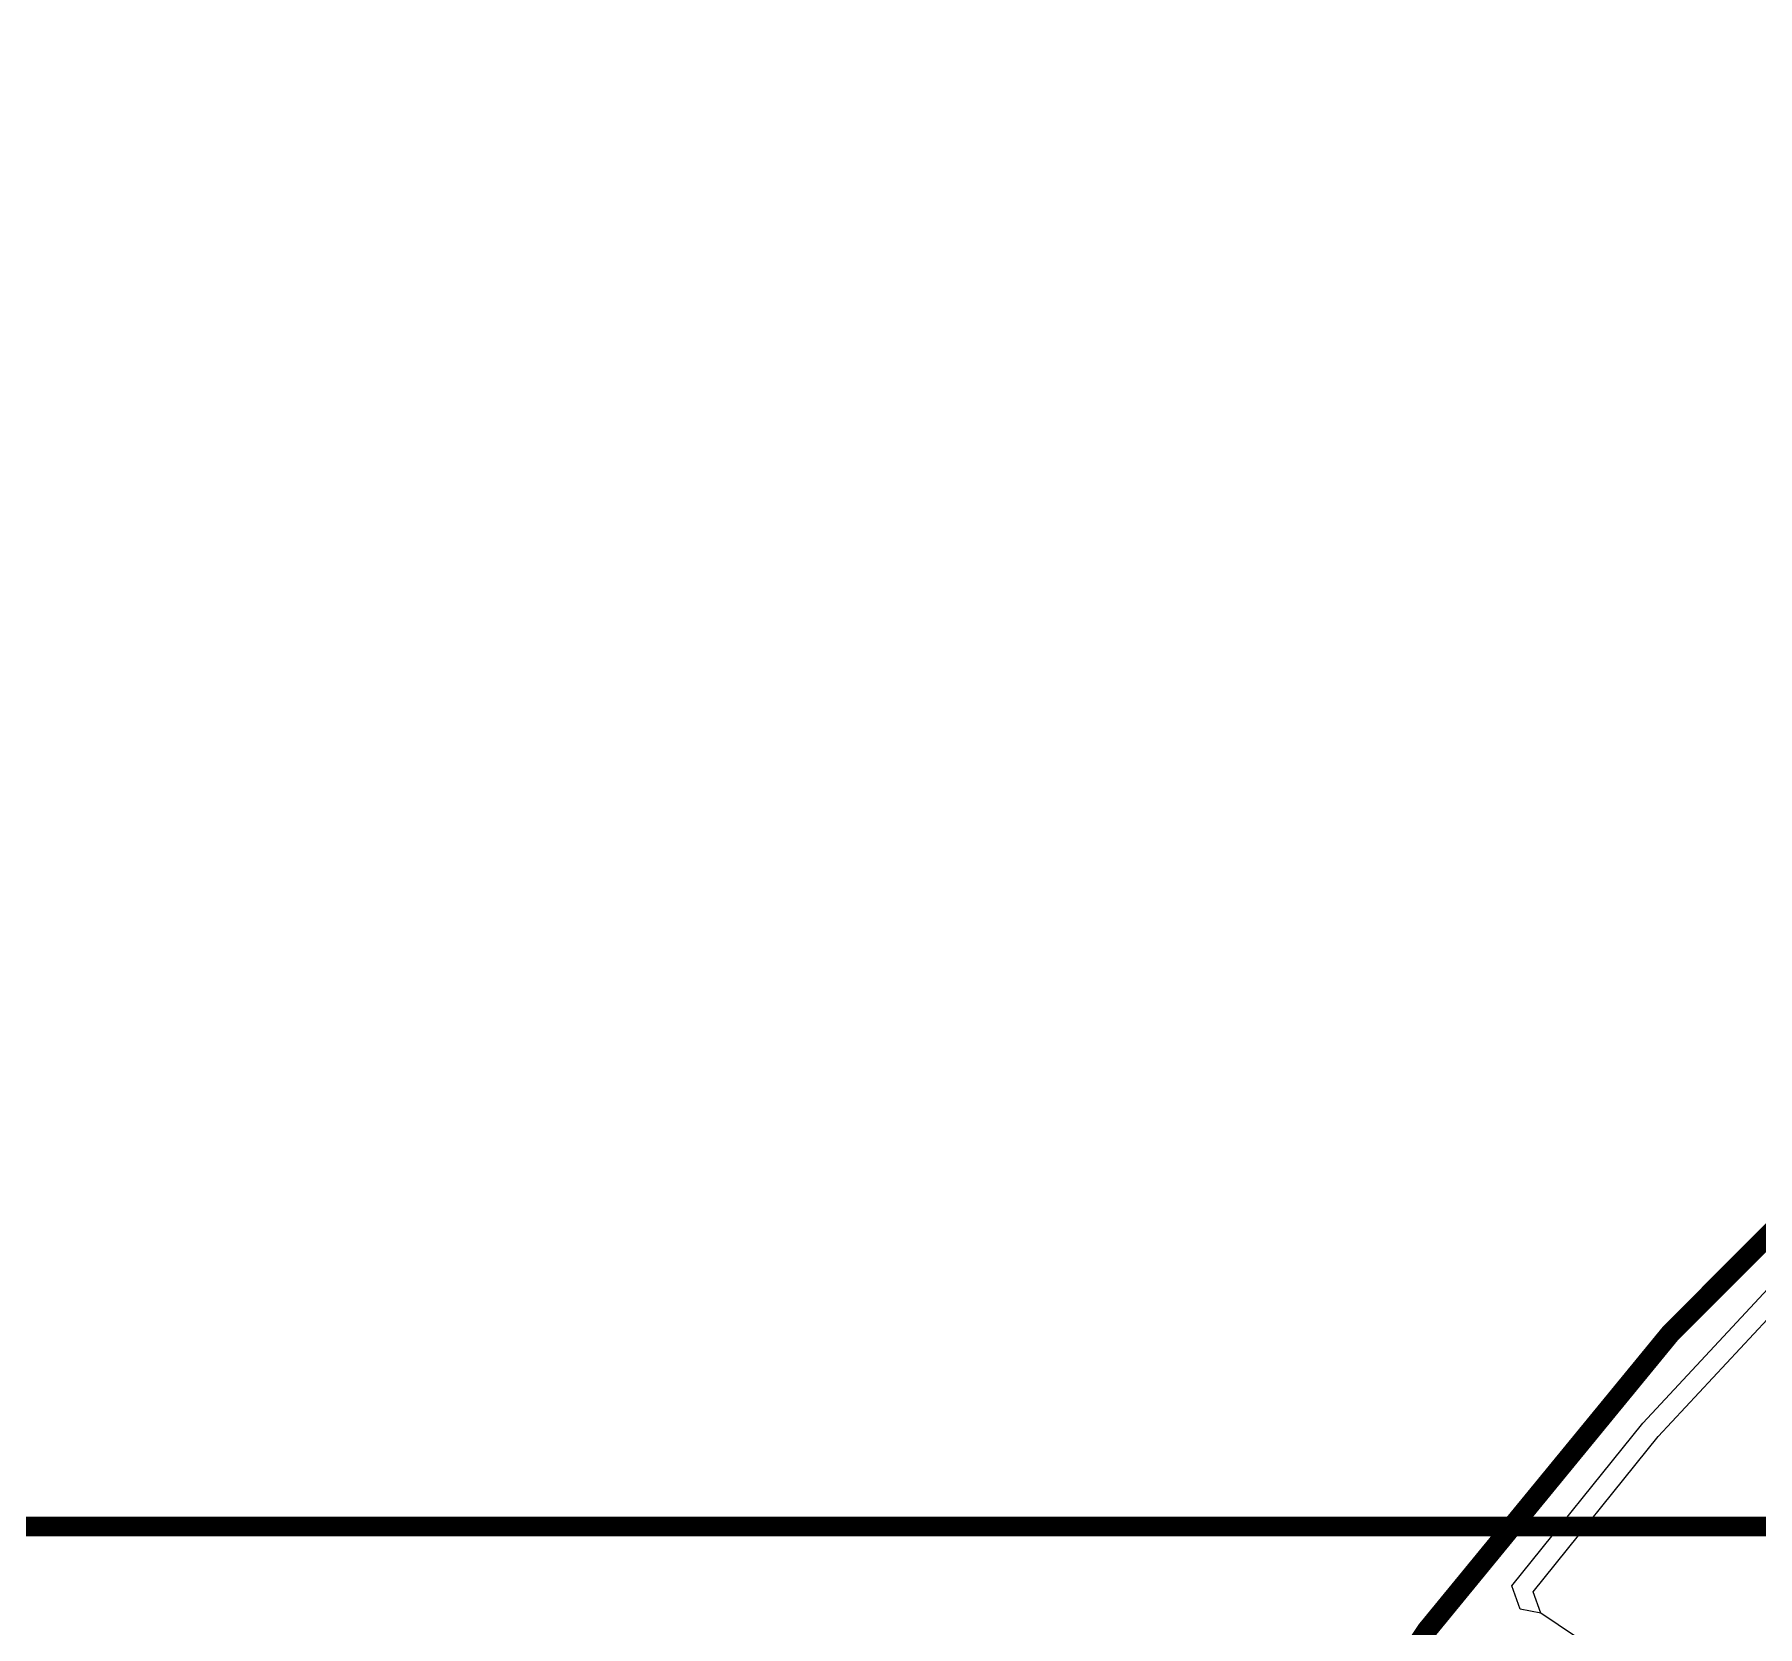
# Model space of a CAD drawing. Header units: millimetres. Extents: x 6 to 417, y 41 to 311.
# Drawn here: x 76.82 to 85.61, y 111.94 to 120.06 of the extents above; entities that cross this region are included whole.
import ezdxf

# ---------------------------------------------------------------- set-up
doc = ezdxf.new("R2010")
doc.units = ezdxf.units.MM
for name, color, linetype in [('BottomLayer', 5, 'Continuous'), ('DrillDrawing', 1, 'Continuous'), ('KeepOutLayer', 6, 'Continuous'), ('Mechanical4', 56, 'Continuous'), ('MidLayer1', 16, 'Continuous'), ('TopLayer', 1, 'Continuous')]:
    doc.layers.add(name, color=color, linetype=linetype)

msp = doc.modelspace()

# ---------------------------------------------------------------- linework, layer by layer
at = {"layer": 'BottomLayer'}
for p, q in [((85.0281, 112.9732), (85.9917, 114.0083)), ((84.359, 112.1429), (85.0281, 112.9732)), ((84.4023, 112.0235), (84.359, 112.1429)), ((84.5081, 112.0025), (84.4023, 112.0235)), ((84.6846, 111.8846), (84.5081, 112.0025))]:
    msp.add_line(p, q, dxfattribs=at)
at = {"layer": 'DrillDrawing', "const_width": 0.1}
for points in [[(119.9857, 99, -39.996351), (119.9857, 101)], [(119.9819, 99, -39.98872), (119.9819, 101)]]:
    msp.add_lwpolyline(points, format="xyb", dxfattribs=at)
for points in [[(60.8181, 112.4451), (86.2849, 112.4451)], [(84.1531, 112.445), (85.0189, 112.445)], [(85.0189, 112.445), (87.5589, 112.445)]]:
    msp.add_lwpolyline(points, dxfattribs=at)
at = {"layer": 'DrillDrawing', "const_width": 0.05}
for points in [[(84.1282, 112.445, 1), (84.1781, 112.445, 1)], [(84.9939, 112.445, 1), (85.0439, 112.445, 1)], [(84.9939, 112.445, 1), (85.0439, 112.445, 1)]]:
    msp.add_lwpolyline(points, format="xyb", close=True, dxfattribs=at)
at = {"layer": 'KeepOutLayer', "const_width": 0.1}
msp.add_lwpolyline([(119.9857, 99, -39.996351), (119.9857, 101)], format="xyb", dxfattribs=at)
at = {"layer": 'Mechanical4', "const_width": 0.1}
for points in [[(84.1531, 112.445), (85.0189, 112.445)], [(85.0189, 112.445), (87.5589, 112.445)]]:
    msp.add_lwpolyline(points, dxfattribs=at)
at = {"layer": 'Mechanical4', "const_width": 0.05}
for points in [[(84.1282, 112.445, 1), (84.1781, 112.445, 1)], [(84.9939, 112.445, 1), (85.0439, 112.445, 1)], [(84.9939, 112.445, 1), (85.0439, 112.445, 1)]]:
    msp.add_lwpolyline(points, format="xyb", close=True, dxfattribs=at)
at = {"layer": 'MidLayer1'}
for p, q in [((85.1067, 112.9051), (86.0653, 113.9347)), ((84.4681, 112.1126), (85.1067, 112.9051)), ((84.5081, 112.0025), (84.4681, 112.1126)), ((84.6846, 111.8846), (84.5081, 112.0025))]:
    msp.add_line(p, q, dxfattribs=at)
at = {"layer": 'TopLayer'}
for p, q in [((85.0281, 112.9732), (85.9917, 114.0083)), ((84.359, 112.1429), (85.0281, 112.9732)), ((84.4023, 112.0235), (84.359, 112.1429)), ((84.5081, 112.0025), (84.4023, 112.0235)), ((84.6846, 111.8846), (84.5081, 112.0025))]:
    msp.add_line(p, q, dxfattribs=at)

doc.saveas('drawing.dxf')
